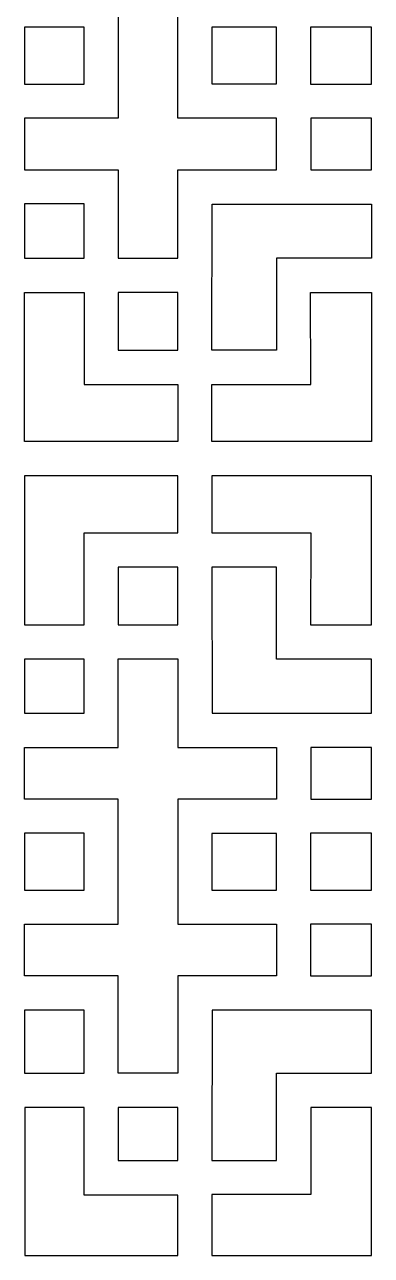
# Model space of a CAD drawing. Header units: centimetres. Extents: x -149 to 149, y -171 to 171.
# Drawn here: x -8.9 to 9.3, y -170.5 to -105.7 of the extents above; entities that cross this region are included whole.
import ezdxf

# ---------------------------------------------------------------- set-up
doc = ezdxf.new("R2010")
doc.units = ezdxf.units.CM
doc.header["$MEASUREMENT"] = 0
doc.layers.add('layer 1', color=7, linetype='Continuous')

msp = doc.modelspace()

# ---------------------------------------------------------------- linework, layer by layer
at = {"layer": 'layer 1', "color": 142}
for points in [[(-8.9451, -108.83001), (-5.8126, -108.83001), (-5.8126, -105.83251), (-8.9451, -105.83251), (-8.9451, -108.83001)], [(0.9224, -108.825), (4.3299, -108.825), (4.3299, -105.83502), (0.9224, -105.83502), (0.9224, -108.825)], [(6.1249, -108.83), (9.3249, -108.83), (9.3249, -105.83502), (6.1249, -105.83502), (6.1249, -108.83)], [(6.12651, -113.35224), (9.32439, -113.35224), (9.32439, -110.62588), (6.12651, -110.62588), (6.12651, -113.35224)], [(-8.9426, -118.00502), (-5.8126, -118.00502), (-5.8126, -115.14752), (-8.9426, -115.14752), (-8.9426, -118.00502)], [(-4.0126, -122.85252), (-0.8801, -122.85252), (-0.8801, -119.80502), (-4.0126, -119.80502), (-4.0126, -122.85252)], [(-4.0126, -137.31926), (-0.8801, -137.31926), (-0.8801, -134.27176), (-4.0126, -134.27176), (-4.0126, -137.31926)], [(-8.9426, -141.97676), (-5.8126, -141.97676), (-5.8126, -139.11926), (-8.9426, -139.11926), (-8.9426, -141.97676)], [(-8.9451, -151.29177), (-5.8126, -151.29177), (-5.8126, -148.29427), (-8.9451, -148.29427), (-8.9451, -151.29177)], [(6.1249, -151.28926), (9.3249, -151.28926), (9.3249, -148.29428), (6.1249, -148.29428), (6.1249, -151.28926)], [(6.1249, -155.80426), (9.3249, -155.80426), (9.3249, -153.08926), (6.1249, -153.08926), (6.1249, -155.80426)], [(-8.9426, -160.93677), (-5.8126, -160.93677), (-5.8126, -157.60427), (-8.9426, -157.60427), (-8.9426, -160.93677)], [(-4.0126, -165.52926), (-0.8801, -165.52926), (-0.8801, -162.73926), (-4.0126, -162.73926), (-4.0126, -165.52926)]]:
    msp.add_lwpolyline(points, close=True, dxfattribs=at)
for points, knots in [([(-0.88011, -104.03502), (-0.88011, -104.03502), (-0.8801, -110.63), (-0.8801, -110.63), (-0.8801, -110.63), (-0.8801, -110.63), (4.3249, -110.63001), (4.3249, -110.63001), (4.3249, -110.63001), (4.3249, -110.63001), (4.3249, -113.35001), (4.3249, -113.35001), (4.3249, -113.35001), (4.3249, -113.35001), (-0.8801, -113.35001), (-0.8801, -113.35001), (-0.8801, -113.35001), (-0.8801, -113.35001), (-0.8801, -118.01002), (-0.8801, -118.01002), (-0.8801, -118.01002), (-0.8801, -118.01002), (-4.0076, -118.01002), (-4.0076, -118.01002), (-4.0076, -118.01002), (-4.0076, -118.01002), (-4.0076, -113.34753), (-4.0076, -113.34753), (-4.0076, -113.34753), (-4.0076, -113.34753), (-8.9426, -113.35001), (-8.9426, -113.35001), (-8.9426, -113.35001), (-8.9426, -113.35001), (-8.9426, -110.63001), (-8.9426, -110.63001), (-8.9426, -110.63001), (-8.9426, -110.63001), (-4.0076, -110.63001), (-4.0076, -110.63001), (-4.0076, -110.63001), (-4.0076, -110.63001), (-4.0076, -104.03503), (-4.0076, -104.03503), (-4.0076, -104.03503), (-4.0076, -104.03503), (-8.9426, -104.03502), (-8.9426, -104.03502), (-8.9426, -104.03502), (-8.9426, -104.03502), (-8.9426, -101.32251), (-8.9426, -101.32251), (-8.9426, -101.32251), (-8.9426, -101.32251), (-4.0076, -101.32252), (-4.0076, -101.32252), (-4.0076, -101.32252), (-4.0076, -101.32252), (-4.0076, -96.18501), (-4.0076, -96.18501), (-4.0076, -96.18501), (-4.0076, -96.18501), (-0.8801, -96.18501), (-0.8801, -96.18501), (-0.8801, -96.18501), (-0.8801, -96.18501), (-0.8801, -101.32251), (-0.8801, -101.32251), (-0.8801, -101.32251), (-0.8801, -101.32251), (4.3249, -101.32251), (4.3249, -101.32251), (4.3249, -101.32251), (4.3249, -101.32251), (4.3249, -104.03502), (4.3249, -104.03502), (4.3249, -104.03502), (4.3249, -104.03502), (-0.88011, -104.03502), (-0.88011, -104.03502)], [0, 0, 0, 0, 0.04761905, 0.04761905, 0.04761905, 0.04761905, 0.0952381, 0.0952381, 0.0952381, 0.0952381, 0.14285714, 0.14285714, 0.14285714, 0.14285714, 0.19047619, 0.19047619, 0.19047619, 0.19047619, 0.23809524, 0.23809524, 0.23809524, 0.23809524, 0.28571429, 0.28571429, 0.28571429, 0.28571429, 0.33333333, 0.33333333, 0.33333333, 0.33333333, 0.38095238, 0.38095238, 0.38095238, 0.38095238, 0.42857143, 0.42857143, 0.42857143, 0.42857143, 0.47619048, 0.47619048, 0.47619048, 0.47619048, 0.52380952, 0.52380952, 0.52380952, 0.52380952, 0.57142857, 0.57142857, 0.57142857, 0.57142857, 0.61904762, 0.61904762, 0.61904762, 0.61904762, 0.66666667, 0.66666667, 0.66666667, 0.66666667, 0.71428571, 0.71428571, 0.71428571, 0.71428571, 0.76190476, 0.76190476, 0.76190476, 0.76190476, 0.80952381, 0.80952381, 0.80952381, 0.80952381, 0.85714286, 0.85714286, 0.85714286, 0.85714286, 0.9047619, 0.9047619, 0.9047619, 0.9047619, 1, 1, 1, 1]), ([(4.3249, -118.00502), (4.3249, -118.00502), (9.3249, -118.00624), (9.3249, -118.00624), (9.3249, -118.00624), (9.3249, -118.00624), (9.3249, -115.15002), (9.3249, -115.15002), (9.3249, -115.15002), (9.3249, -115.15002), (0.9278, -115.15002), (0.9278, -115.15002), (0.9278, -115.15002), (0.9278, -115.15002), (0.9224, -122.85252), (0.9224, -122.85252), (0.9224, -122.85252), (0.9224, -122.85252), (4.3249, -122.85252), (4.3249, -122.85252), (4.3249, -122.85252), (4.3249, -122.85252), (4.3249, -118.00502), (4.3249, -118.00502)], [0, 0, 0, 0, 0.14285714, 0.14285714, 0.14285714, 0.14285714, 0.28571429, 0.28571429, 0.28571429, 0.28571429, 0.42857143, 0.42857143, 0.42857143, 0.42857143, 0.57142857, 0.57142857, 0.57142857, 0.57142857, 0.71428571, 0.71428571, 0.71428571, 0.71428571, 1, 1, 1, 1]), ([(-5.8126, -124.65252), (-5.8126, -124.65252), (-5.8126, -119.80752), (-5.8126, -119.80752), (-5.8126, -119.80752), (-5.8126, -119.80752), (-8.9426, -119.80752), (-8.9426, -119.80752), (-8.9426, -119.80752), (-8.9426, -119.80752), (-8.9426, -127.66252), (-8.9426, -127.66252), (-8.9426, -127.66252), (-8.9426, -127.66252), (-0.8801, -127.66252), (-0.8801, -127.66252), (-0.8801, -127.66252), (-0.8801, -127.66252), (-0.8801, -124.65252), (-0.8801, -124.65252), (-0.8801, -124.65252), (-0.8801, -124.65252), (-5.8126, -124.65252), (-5.8126, -124.65252)], [0, 0, 0, 0, 0.14285714, 0.14285714, 0.14285714, 0.14285714, 0.28571429, 0.28571429, 0.28571429, 0.28571429, 0.42857143, 0.42857143, 0.42857143, 0.42857143, 0.57142857, 0.57142857, 0.57142857, 0.57142857, 0.71428571, 0.71428571, 0.71428571, 0.71428571, 1, 1, 1, 1]), ([(9.3249, -119.80752), (9.3249, -119.80752), (6.1249, -119.80752), (6.1249, -119.80752), (6.1249, -119.80752), (6.1249, -119.80752), (6.12739, -124.65252), (6.12739, -124.65252), (6.12739, -124.65252), (6.12739, -124.65252), (0.9224, -124.65252), (0.9224, -124.65252), (0.9224, -124.65252), (0.9224, -124.65252), (0.9224, -127.66252), (0.9224, -127.66252), (0.9224, -127.66252), (0.9224, -127.66252), (9.3249, -127.66252), (9.3249, -127.66252), (9.3249, -127.66252), (9.3249, -127.66252), (9.3249, -119.80752), (9.3249, -119.80752)], [0, 0, 0, 0, 0.14285714, 0.14285714, 0.14285714, 0.14285714, 0.28571429, 0.28571429, 0.28571429, 0.28571429, 0.42857143, 0.42857143, 0.42857143, 0.42857143, 0.57142857, 0.57142857, 0.57142857, 0.57142857, 0.71428571, 0.71428571, 0.71428571, 0.71428571, 1, 1, 1, 1]), ([(-5.8126, -132.47176), (-5.8126, -132.47176), (-5.8126, -137.31676), (-5.8126, -137.31676), (-5.8126, -137.31676), (-5.8126, -137.31676), (-8.9426, -137.31676), (-8.9426, -137.31676), (-8.9426, -137.31676), (-8.9426, -137.31676), (-8.9426, -129.46176), (-8.9426, -129.46176), (-8.9426, -129.46176), (-8.9426, -129.46176), (-0.8801, -129.46176), (-0.8801, -129.46176), (-0.8801, -129.46176), (-0.8801, -129.46176), (-0.8801, -132.47176), (-0.8801, -132.47176), (-0.8801, -132.47176), (-0.8801, -132.47176), (-5.8126, -132.47176), (-5.8126, -132.47176)], [0, 0, 0, 0, 0.14285714, 0.14285714, 0.14285714, 0.14285714, 0.28571429, 0.28571429, 0.28571429, 0.28571429, 0.42857143, 0.42857143, 0.42857143, 0.42857143, 0.57142857, 0.57142857, 0.57142857, 0.57142857, 0.71428571, 0.71428571, 0.71428571, 0.71428571, 1, 1, 1, 1]), ([(9.3249, -137.31676), (9.3249, -137.31676), (6.1249, -137.31676), (6.1249, -137.31676), (6.1249, -137.31676), (6.1249, -137.31676), (6.12739, -132.47176), (6.12739, -132.47176), (6.12739, -132.47176), (6.12739, -132.47176), (0.9224, -132.47176), (0.9224, -132.47176), (0.9224, -132.47176), (0.9224, -132.47176), (0.9224, -129.46176), (0.9224, -129.46176), (0.9224, -129.46176), (0.9224, -129.46176), (9.3249, -129.46176), (9.3249, -129.46176), (9.3249, -129.46176), (9.3249, -129.46176), (9.3249, -137.31676), (9.3249, -137.31676)], [0, 0, 0, 0, 0.14285714, 0.14285714, 0.14285714, 0.14285714, 0.28571429, 0.28571429, 0.28571429, 0.28571429, 0.42857143, 0.42857143, 0.42857143, 0.42857143, 0.57142857, 0.57142857, 0.57142857, 0.57142857, 0.71428571, 0.71428571, 0.71428571, 0.71428571, 1, 1, 1, 1]), ([(4.3249, -139.11926), (4.3249, -139.11926), (9.3249, -139.11804), (9.3249, -139.11804), (9.3249, -139.11804), (9.3249, -139.11804), (9.3249, -141.97426), (9.3249, -141.97426), (9.3249, -141.97426), (9.3249, -141.97426), (0.9278, -141.97426), (0.9278, -141.97426), (0.9278, -141.97426), (0.9278, -141.97426), (0.9224, -134.27176), (0.9224, -134.27176), (0.9224, -134.27176), (0.9224, -134.27176), (4.3249, -134.27176), (4.3249, -134.27176), (4.3249, -134.27176), (4.3249, -134.27176), (4.3249, -139.11926), (4.3249, -139.11926)], [0, 0, 0, 0, 0.14285714, 0.14285714, 0.14285714, 0.14285714, 0.28571429, 0.28571429, 0.28571429, 0.28571429, 0.42857143, 0.42857143, 0.42857143, 0.42857143, 0.57142857, 0.57142857, 0.57142857, 0.57142857, 0.71428571, 0.71428571, 0.71428571, 0.71428571, 1, 1, 1, 1]), ([(-0.88011, -153.08926), (-0.88011, -153.08926), (-0.8801, -146.49428), (-0.8801, -146.49428), (-0.8801, -146.49428), (-0.8801, -146.49428), (4.3249, -146.49427), (4.3249, -146.49427), (4.3249, -146.49427), (4.3249, -146.49427), (4.3249, -143.77427), (4.3249, -143.77427), (4.3249, -143.77427), (4.3249, -143.77427), (-0.8801, -143.77427), (-0.8801, -143.77427), (-0.8801, -143.77427), (-0.8801, -143.77427), (-0.8801, -139.11426), (-0.8801, -139.11426), (-0.8801, -139.11426), (-0.8801, -139.11426), (-4.0076, -139.11426), (-4.0076, -139.11426), (-4.0076, -139.11426), (-4.0076, -139.11426), (-4.0076, -143.77675), (-4.0076, -143.77675), (-4.0076, -143.77675), (-4.0076, -143.77675), (-8.9426, -143.77427), (-8.9426, -143.77427), (-8.9426, -143.77427), (-8.9426, -143.77427), (-8.9426, -146.49427), (-8.9426, -146.49427), (-8.9426, -146.49427), (-8.9426, -146.49427), (-4.0076, -146.49427), (-4.0076, -146.49427), (-4.0076, -146.49427), (-4.0076, -146.49427), (-4.0076, -153.08925), (-4.0076, -153.08925), (-4.0076, -153.08925), (-4.0076, -153.08925), (-8.9426, -153.08926), (-8.9426, -153.08926), (-8.9426, -153.08926), (-8.9426, -153.08926), (-8.9426, -155.80177), (-8.9426, -155.80177), (-8.9426, -155.80177), (-8.9426, -155.80177), (-4.0076, -155.80176), (-4.0076, -155.80176), (-4.0076, -155.80176), (-4.0076, -155.80176), (-4.0076, -160.93927), (-4.0076, -160.93927), (-4.0076, -160.93927), (-4.0076, -160.93927), (-0.8801, -160.93927), (-0.8801, -160.93927), (-0.8801, -160.93927), (-0.8801, -160.93927), (-0.8801, -155.80177), (-0.8801, -155.80177), (-0.8801, -155.80177), (-0.8801, -155.80177), (4.3249, -155.80177), (4.3249, -155.80177), (4.3249, -155.80177), (4.3249, -155.80177), (4.3249, -153.08926), (4.3249, -153.08926), (4.3249, -153.08926), (4.3249, -153.08926), (-0.88011, -153.08926), (-0.88011, -153.08926)], [0, 0, 0, 0, 0.04761905, 0.04761905, 0.04761905, 0.04761905, 0.0952381, 0.0952381, 0.0952381, 0.0952381, 0.14285714, 0.14285714, 0.14285714, 0.14285714, 0.19047619, 0.19047619, 0.19047619, 0.19047619, 0.23809524, 0.23809524, 0.23809524, 0.23809524, 0.28571429, 0.28571429, 0.28571429, 0.28571429, 0.33333333, 0.33333333, 0.33333333, 0.33333333, 0.38095238, 0.38095238, 0.38095238, 0.38095238, 0.42857143, 0.42857143, 0.42857143, 0.42857143, 0.47619048, 0.47619048, 0.47619048, 0.47619048, 0.52380952, 0.52380952, 0.52380952, 0.52380952, 0.57142857, 0.57142857, 0.57142857, 0.57142857, 0.61904762, 0.61904762, 0.61904762, 0.61904762, 0.66666667, 0.66666667, 0.66666667, 0.66666667, 0.71428571, 0.71428571, 0.71428571, 0.71428571, 0.76190476, 0.76190476, 0.76190476, 0.76190476, 0.80952381, 0.80952381, 0.80952381, 0.80952381, 0.85714286, 0.85714286, 0.85714286, 0.85714286, 0.9047619, 0.9047619, 0.9047619, 0.9047619, 1, 1, 1, 1]), ([(9.32439, -146.4984), (9.32439, -146.4984), (6.1265, -146.4984), (6.1265, -146.4984), (6.1265, -146.4984), (6.1265, -146.4984), (6.1265, -143.77204), (6.1265, -143.77204), (6.1265, -143.77204), (6.1265, -143.77204), (9.32439, -143.77204), (9.32439, -143.77204), (9.32439, -143.77204), (9.32439, -143.77204), (9.32439, -146.4984), (9.32439, -146.4984)], [0, 0, 0, 0, 0.2, 0.2, 0.2, 0.2, 0.4, 0.4, 0.4, 0.4, 0.6, 0.6, 0.6, 0.6, 1, 1, 1, 1]), ([(4.3299, -151.28926), (4.3299, -151.28926), (0.9224, -151.28926), (0.9224, -151.28926), (0.9224, -151.28926), (0.9224, -151.28926), (0.9224, -148.29927), (0.9224, -148.29927), (0.9224, -148.29927), (0.9224, -148.29927), (4.3299, -148.29927), (4.3299, -148.29927), (4.3299, -148.29927), (4.3299, -148.29927), (4.3299, -151.28926), (4.3299, -151.28926)], [0, 0, 0, 0, 0.2, 0.2, 0.2, 0.2, 0.4, 0.4, 0.4, 0.4, 0.6, 0.6, 0.6, 0.6, 1, 1, 1, 1]), ([(0.93851, -157.6042), (0.93851, -157.6042), (9.3249, -157.60427), (9.3249, -157.60427), (9.3249, -157.60427), (9.3249, -157.60427), (9.3249, -160.93927), (9.3249, -160.93927), (9.3249, -160.93927), (9.3249, -160.93927), (4.3249, -160.93881), (4.3249, -160.93881), (4.3249, -160.93881), (4.3249, -160.93881), (4.3249, -165.52926), (4.3249, -165.52926), (4.3249, -165.52926), (4.3249, -165.52926), (0.9224, -165.52926), (0.9224, -165.52926), (0.9224, -165.52926), (0.9224, -165.52926), (0.93851, -157.6042), (0.93851, -157.6042)], [0, 0, 0, 0, 0.14285714, 0.14285714, 0.14285714, 0.14285714, 0.28571429, 0.28571429, 0.28571429, 0.28571429, 0.42857143, 0.42857143, 0.42857143, 0.42857143, 0.57142857, 0.57142857, 0.57142857, 0.57142857, 0.71428571, 0.71428571, 0.71428571, 0.71428571, 1, 1, 1, 1]), ([(-5.8126, -167.35484), (-5.8126, -167.35484), (-0.8801, -167.35484), (-0.8801, -167.35484), (-0.8801, -167.35484), (-0.8801, -167.35484), (-0.8801, -170.52926), (-0.8801, -170.52926), (-0.8801, -170.52926), (-0.8801, -170.52926), (-8.9376, -170.52926), (-8.9376, -170.52926), (-8.9376, -170.52926), (-8.9376, -170.52926), (-8.9376, -162.73926), (-8.9376, -162.73926), (-8.9376, -162.73926), (-8.9376, -162.73926), (-5.8126, -162.73926), (-5.8126, -162.73926), (-5.8126, -162.73926), (-5.8126, -162.73926), (-5.8126, -167.35484), (-5.8126, -167.35484)], [0, 0, 0, 0, 0.14285714, 0.14285714, 0.14285714, 0.14285714, 0.28571429, 0.28571429, 0.28571429, 0.28571429, 0.42857143, 0.42857143, 0.42857143, 0.42857143, 0.57142857, 0.57142857, 0.57142857, 0.57142857, 0.71428571, 0.71428571, 0.71428571, 0.71428571, 1, 1, 1, 1]), ([(6.12741, -167.32926), (6.12741, -167.32926), (6.1274, -162.73926), (6.1274, -162.73926), (6.1274, -162.73926), (6.1274, -162.73926), (9.3249, -162.73926), (9.3249, -162.73926), (9.3249, -162.73926), (9.3249, -162.73926), (9.3249, -170.52926), (9.3249, -170.52926), (9.3249, -170.52926), (9.3249, -170.52926), (0.9199, -170.52926), (0.9199, -170.52926), (0.9199, -170.52926), (0.9199, -170.52926), (0.9199, -167.32926), (0.9199, -167.32926), (0.9199, -167.32926), (0.9199, -167.32926), (6.12741, -167.32926), (6.12741, -167.32926)], [0, 0, 0, 0, 0.14285714, 0.14285714, 0.14285714, 0.14285714, 0.28571429, 0.28571429, 0.28571429, 0.28571429, 0.42857143, 0.42857143, 0.42857143, 0.42857143, 0.57142857, 0.57142857, 0.57142857, 0.57142857, 0.71428571, 0.71428571, 0.71428571, 0.71428571, 1, 1, 1, 1])]:
    msp.add_open_spline(points, degree=3, knots=knots, dxfattribs=at)

doc.saveas('drawing.dxf')
